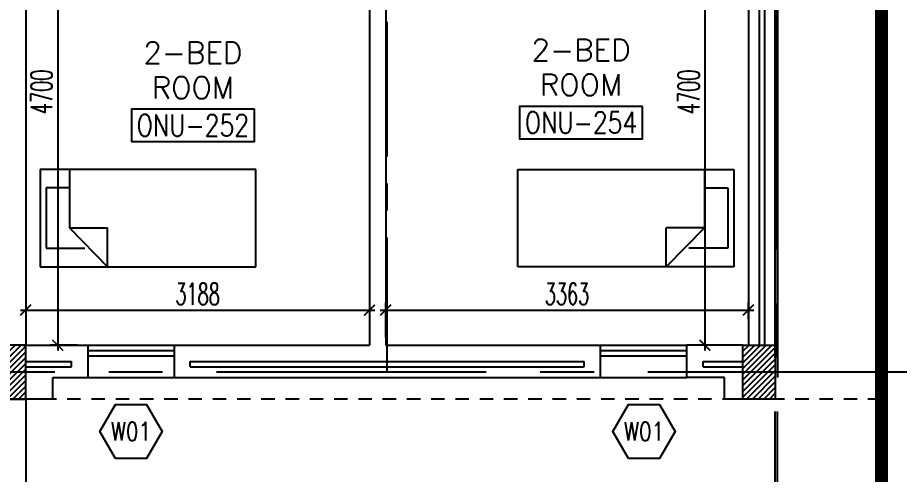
# Model space of a CAD drawing. Extents: x 88808.2 to 88899.2, y 39921.6 to 40001.1.
# Drawn here: x 88886.15 to 88894.32, y 39927.53 to 39931.77 of the extents above; entities that cross this region are included whole.
import ezdxf
from ezdxf.enums import TextEntityAlignment as Align

# ---------------------------------------------------------------- set-up
doc = ezdxf.new("R2010")
doc.units = 0
doc.header["$MEASUREMENT"] = 0
doc.header["$PDMODE"] = 34
for name, pattern in [('CENTER', [2, 1.25, -0.25, 0.25, -0.25]), ('CENTER2', [1.125, 0.75, -0.125, 0.125, -0.125]), ('CENTERX2', [4, 2.5, -0.5, 0.5, -0.5]), ('HIDDEN2', [0.1875, 0.125, -0.0625])]:
    doc.linetypes.add(name, pattern=pattern)
doc.layers.get('0').update_dxf_attribs({"linetype": 'CONTINUOUS'})
doc.layers.get('DEFPOINTS').update_dxf_attribs({"linetype": 'CONTINUOUS'})
for name, color, linetype in [('AXES', 11, 'CENTERX2'), ('AXES1', 11, 'CENTER'), ('COL', 2, 'CONTINUOUS'), ('DIM', 4, 'CONTINUOUS'), ('ELEV', 2, 'CONTINUOUS'), ('FIX', 3, 'CONTINUOUS'), ('FUR', 4, 'CONTINUOUS'), ('HAT', 8, 'CONTINUOUS'), ('HIDDEN', 9, 'HIDDEN2'), ('INSUL', 4, 'CONTINUOUS'), ('RM-BOX', 4, 'CONTINUOUS'), ('RM-NAME', 2, 'CONTINUOUS'), ('RM-NO', 2, 'CONTINUOUS'), ('ROOF', 7, 'CONTINUOUS'), ('WALL', 2, 'CONTINUOUS'), ('WIN', 3, 'CONTINUOUS'), ('WIN-BOX', 3, 'CONTINUOUS'), ('WIN-NO', 5, 'CONTINUOUS')]:
    doc.layers.add(name, color=color, linetype=linetype)
doc.styles.add('ROMANS', font='ROMANS.shx', dxfattribs={"width": 0.6})
doc.dimstyles.new('STANDARD in', dxfattribs={"dimtxt": 0.2, "dimasz": 0.1, "dimexe": 0.07, "dimexo": 0.07, "dimgap": 0.05, "dimtad": 1, "dimdec": 0, "dimlfac": 1000, "dimzin": 0, "dimdsep": 46, "dimtxsty": 'ROMANS', "dimblk": 'ARCHTICK', "dimcen": 0.05, "dimdle": 0.05, "dimclrd": 4, "dimclre": 4, "dimclrt": 2, "dimadec": 0, "dimazin": 0, "dimtfac": 1, "dimtdec": 0, "dimtmove": 2, "dimatfit": 3, "dimfxl": 0, "dimtolj": 1, "dimtzin": 0, "dimarcsym": 0})

# ---------------------------------------------------------------- blocks, each defined once
blk = doc.blocks.new('_ARCHTICK')
at = {"color": 0, "linetype": 'ByBlock', "const_width": 0.15}
blk.add_lwpolyline([(-0.5, -0.5), (0.5, 0.5)], dxfattribs=at)
blk = doc.blocks.new('*D198')
at = {"layer": 'DEFPOINTS', "color": 0, "linetype": 'Continuous'}
for p in [(88892.9203, 39929.0554), (88892.9203, 39928.9048), (88889.5578, 39928.7296)]:
    blk.add_point(p, dxfattribs=at)
at = {"layer": 'DIM', "color": 4, "linetype": 'Continuous', "lineweight": -2}
for p, q in [((88889.5078, 39929.0554), (88892.9703, 39929.0554)), ((88889.5578, 39928.7996), (88889.5578, 39929.1254)), ((88892.9203, 39928.9748), (88892.9203, 39929.1254))]:
    blk.add_line(p, q, dxfattribs=at)
at = {"layer": 'DIM', "color": 4, "linetype": 'Continuous', "lineweight": -2, "xscale": 0.1, "yscale": 0.1, "zscale": 0.1, "rotation": 180}
blk.add_blockref('_ARCHTICK', (88889.5578, 39929.0554), dxfattribs=at)
at = {"layer": 'DIM', "color": 4, "linetype": 'Continuous', "lineweight": -2, "xscale": 0.1, "yscale": 0.1, "zscale": 0.1}
blk.add_blockref('_ARCHTICK', (88892.9203, 39929.0554), dxfattribs=at)
at = {"layer": 'DIM', "color": 2, "linetype": 'Continuous', "insert": (88891.239, 39929.2054), "char_height": 0.2, "attachment_point": 5, "style": 'ROMANS'}
blk.add_mtext('\\A1;3363', dxfattribs=at)
blk = doc.blocks.new('*D197')
at = {"layer": 'DEFPOINTS', "color": 0, "linetype": 'Continuous'}
for p in [(88886.2203, 39929.2768), (88889.4078, 39929.2768), (88889.4078, 39929.0554)]:
    blk.add_point(p, dxfattribs=at)
at = {"layer": 'DIM', "color": 4, "linetype": 'Continuous', "lineweight": -2}
for p, q in [((88886.2203, 39929.2068), (88886.2203, 39928.9854)), ((88889.4078, 39929.2068), (88889.4078, 39928.9854)), ((88886.1703, 39929.0554), (88889.4578, 39929.0554))]:
    blk.add_line(p, q, dxfattribs=at)
at = {"layer": 'DIM', "color": 4, "linetype": 'Continuous', "lineweight": -2, "xscale": 0.1, "yscale": 0.1, "zscale": 0.1, "rotation": 180}
blk.add_blockref('_ARCHTICK', (88886.2203, 39929.0554), dxfattribs=at)
at = {"layer": 'DIM', "color": 4, "linetype": 'Continuous', "lineweight": -2, "xscale": 0.1, "yscale": 0.1, "zscale": 0.1}
blk.add_blockref('_ARCHTICK', (88889.4078, 39929.0554), dxfattribs=at)
at = {"layer": 'DIM', "color": 2, "linetype": 'Continuous', "insert": (88887.814, 39929.2054), "char_height": 0.2, "attachment_point": 5, "style": 'ROMANS'}
blk.add_mtext('\\A1;3188', dxfattribs=at)
blk = doc.blocks.new('*D465')
at = {"layer": 'DEFPOINTS', "color": 0, "linetype": 'Continuous'}
for p in [(88886.7415, 39933.4296), (88886.5168, 39928.7296), (88886.7704, 39928.7296)]:
    blk.add_point(p, dxfattribs=at)
at = {"layer": 'DIM', "color": 4, "linetype": 'Continuous', "lineweight": -2}
for p, q in [((88886.5168, 39933.4796), (88886.5168, 39928.6796)), ((88886.6715, 39933.4296), (88886.4468, 39933.4296)), ((88886.7004, 39928.7296), (88886.4468, 39928.7296))]:
    blk.add_line(p, q, dxfattribs=at)
at = {"layer": 'DIM', "color": 4, "linetype": 'Continuous', "lineweight": -2, "xscale": 0.1, "yscale": 0.1, "zscale": 0.1}
for p, rotation in [((88886.5168, 39933.4296), 90), ((88886.5168, 39928.7296), 270)]:
    blk.add_blockref('_ARCHTICK', p, dxfattribs=dict(at, rotation=rotation))
at = {"layer": 'DIM', "color": 2, "linetype": 'Continuous', "insert": (88886.3668, 39931.0796), "char_height": 0.2, "attachment_point": 5, "rotation": 90, "style": 'ROMANS'}
blk.add_mtext('\\A1;4700', dxfattribs=at)
blk = doc.blocks.new('RM1')
at = {"layer": 'RM-BOX'}
blk.add_lwpolyline([(569.9, -200), (-569.9, -200), (-569.9, -500), (569.9, -500)], close=True, dxfattribs=at)
at = {"layer": 'RM-NAME', "style": 'ROMANS'}
for tag, p in [('ROOMNAME1', (0, 323.8)), ('ROOMNAME2', (0, 0))]:
    blk.add_attdef(tag, text='', height=200, dxfattribs=at).set_placement(p, align=Align.MIDDLE)
at = {"layer": 'RM-NO', "style": 'ROMANS', "width": 0.8}
blk.add_attdef('ROOMNO', text='', height=200, dxfattribs=at).set_placement((0, -350), align=Align.MIDDLE)
blk = doc.blocks.new('AH20A')
at = {"layer": 'FUR'}
for p, q in [((0, 0.5), (0, -0.5)), ((1, 0.5), (0, 0.5)), ((0.1358, 0.5), (0.1358, -0.0987)), ((1, -0.5), (1, 0.5)), ((0.1358, 0.3112), (0.0277, 0.3112)), ((0.0277, 0.3112), (0.0277, -0.3087)), ((0.1358, -0.0987), (0.3125, -0.5)), ((0.1358, -0.0987), (0.3125, -0.0987)), ((0.3125, -0.5), (0.3125, -0.0987)), ((0.0277, -0.3087), (0.2076, -0.3087)), ((0, -0.5), (1, -0.5))]:
    blk.add_line(p, q, dxfattribs=at)
blk = doc.blocks.new('WW1')
at = {"layer": 'WIN-BOX'}
blk.add_lwpolyline([(144.3, -250), (288.7, 0), (144.3, 250), (-144.3, 250), (-288.7, 0), (-144.3, -250)], close=True, dxfattribs=at)
at = {"layer": 'WIN-NO', "style": 'ROMANS', "width": 0.8}
blk.add_attdef('W00', text='', height=170, dxfattribs=at).set_placement((0, 0), align=Align.MIDDLE)
blk = doc.blocks.new('*X34')
at = {"color": 0}
for p, q in [((203888.6, 118293.3), (204345, 118749.7)), ((203888.6, 118346.3), (204292, 118749.7)), ((203888.6, 118399.3), (204238.9, 118749.7)), ((203888.6, 118452.4), (204185.9, 118749.7)), ((203888.6, 118505.4), (204132.9, 118749.7)), ((203888.6, 118558.4), (204079.8, 118749.7)), ((203888.6, 118611.5), (204026.8, 118749.7)), ((203888.6, 118664.5), (203973.8, 118749.7)), ((203888.6, 118717.5), (203920.7, 118749.7)), ((203898, 118249.7), (204388.6, 118740.2)), ((203951.1, 118249.7), (204388.6, 118687.2)), ((204004.1, 118249.7), (204388.6, 118634.2)), ((204057.1, 118249.7), (204388.6, 118581.1)), ((204110.2, 118249.7), (204388.6, 118528.1)), ((204163.2, 118249.7), (204388.6, 118475.1)), ((204216.2, 118249.7), (204388.6, 118422)), ((204269.3, 118249.7), (204388.6, 118369)), ((204322.3, 118249.7), (204388.6, 118316)), ((204375.3, 118249.7), (204388.6, 118262.9))]:
    blk.add_line(p, q, dxfattribs=at)
blk = doc.blocks.new('*D466')
at = {"layer": 'DEFPOINTS', "color": 0, "linetype": 'Continuous'}
for p in [(88892.9203, 39933.4296), (88892.5178, 39928.7296), (88892.5953, 39928.7296)]:
    blk.add_point(p, dxfattribs=at)
at = {"layer": 'DIM', "color": 4, "linetype": 'Continuous', "lineweight": -2}
for p, q in [((88892.5178, 39933.4796), (88892.5178, 39928.6796)), ((88892.8503, 39933.4296), (88892.4478, 39933.4296)), ((88892.5253, 39928.7296), (88892.4478, 39928.7296))]:
    blk.add_line(p, q, dxfattribs=at)
at = {"layer": 'DIM', "color": 4, "linetype": 'Continuous', "lineweight": -2, "xscale": 0.1, "yscale": 0.1, "zscale": 0.1}
for p, rotation in [((88892.5178, 39933.4296), 90), ((88892.5178, 39928.7296), 270)]:
    blk.add_blockref('_ARCHTICK', p, dxfattribs=dict(at, rotation=rotation))
at = {"layer": 'DIM', "color": 2, "linetype": 'Continuous', "insert": (88892.3678, 39931.0796), "char_height": 0.2, "attachment_point": 5, "rotation": 90, "style": 'ROMANS'}
blk.add_mtext('\\A1;4700', dxfattribs=at)
blk = doc.blocks.new('C-300')
at = {"layer": 'HAT', "linetype": 'ByBlock', "ltscale": 0.3}
h = blk.add_hatch(dxfattribs=at)
h.set_pattern_fill('ANSI31', color=8, scale=300, style=0)
h.set_pattern_definition([(45, (-258496.182, -82361.005), (-26.5165043, 26.5165043), [])])
h.paths.add_polyline_path([(300, 500), (0, 500), (0, 250), (300, 250)])
h.paths.add_polyline_path([(300, 250), (0, 250), (0, 0), (300, 0)])
at = {"layer": 'COL'}
blk.add_lwpolyline([(0, 500), (300, 500), (300, 0), (0, 0)], close=True, dxfattribs=at)

msp = doc.modelspace()

# ---------------------------------------------------------------- linework, layer by layer
at = {"layer": 'AXES'}
for p, q in [((88893.1703, 39921.6153), (88893.1703, 40000.0779)), ((88893.1903, 39921.6153), (88893.1903, 40000.0779)), ((88898.4894, 39928.4796), (88876.9991, 39928.4796))]:
    msp.add_line(p, q, dxfattribs=at)
at = {"layer": 'AXES1'}
msp.add_line((88889.5703, 39928.4796), (88889.5703, 39987.2996), dxfattribs=at)
at = {"layer": 'COL'}
msp.add_lwpolyline([(88885.7203, 39928.7296), (88885.7203, 39928.2296), (88886.2203, 39928.2296), (88886.2203, 39928.7296)], close=True, dxfattribs=at)
at = {"layer": 'ELEV', "linetype": 'CENTER2', "const_width": 0.12}
msp.add_lwpolyline([(88894.1545, 39926.0796), (88894.1545, 39989.6996)], dxfattribs=at)
at = {"layer": 'HIDDEN'}
msp.add_line((88894.1545, 39928.2296), (88861.0703, 39928.2296), dxfattribs=at)
at = {"layer": 'INSUL'}
for p, q in [((88893.0203, 39935.2796), (88893.0203, 39928.7296)), ((88893.0703, 39935.2796), (88893.0703, 39928.7296)), ((88893.0203, 39933.9296), (88893.0203, 39928.7296)), ((88893.0703, 39933.9296), (88893.0703, 39928.7296)), ((88886.2203, 39928.5796), (88886.6458, 39928.5796)), ((88886.6458, 39928.5296), (88886.6458, 39928.5796)), ((88887.7458, 39928.5796), (88891.3991, 39928.5796)), ((88887.7458, 39928.5296), (88887.7458, 39928.5796)), ((88891.3991, 39928.5296), (88891.3991, 39928.5796)), ((88892.5024, 39928.5796), (88892.8703, 39928.5796)), ((88892.5024, 39928.5296), (88892.5024, 39928.5796)), ((88886.2203, 39928.5296), (88886.6458, 39928.5296)), ((88887.7458, 39928.5296), (88891.3991, 39928.5296)), ((88892.5024, 39928.5296), (88892.8703, 39928.5296))]:
    msp.add_line(p, q, dxfattribs=at)
at = {"layer": 'ROOF', "color": 9}
msp.add_line((88893.1903, 39936.0796), (88893.1903, 39928.4296), dxfattribs=at)
at = {"layer": 'ROOF'}
msp.add_line((88893.1903, 39936.0796), (88893.1903, 39928.4296), dxfattribs=at)
at = {"layer": 'WALL'}
for p, q in [((88889.4078, 39935.3796), (88889.4078, 39928.7296)), ((88889.5578, 39935.3796), (88889.5578, 39928.7296)), ((88893.1703, 39928.7296), (88893.1703, 39935.3296)), ((88893.1703, 39928.7296), (88893.1703, 39935.3296)), ((88893.1703, 39934.0796), (88893.1703, 39928.7296)), ((88893.1703, 39934.0796), (88893.1703, 39928.7296)), ((88886.2203, 39933.4296), (88886.2203, 39928.7296)), ((88886.1902, 39928.7296), (88886.7991, 39928.7296)), ((88886.7991, 39928.4296), (88886.7991, 39928.7296)), ((88887.5991, 39928.7296), (88889.4078, 39928.7296)), ((88887.5991, 39928.4296), (88887.5991, 39928.7296)), ((88889.5578, 39928.7296), (88891.5491, 39928.7296)), ((88891.5491, 39928.4296), (88891.5491, 39928.7296)), ((88892.3491, 39928.4296), (88892.3491, 39928.7296)), ((88892.8703, 39928.7296), (88892.3491, 39928.7296)), ((88886.4703, 39928.4296), (88886.7991, 39928.4296)), ((88886.4703, 39928.2296), (88886.4703, 39928.4296)), ((88887.5991, 39928.4296), (88891.5491, 39928.4296)), ((88892.6991, 39928.4296), (88892.3491, 39928.4296)), ((88892.6991, 39928.2296), (88892.6991, 39928.4296)), ((88886.4703, 39928.2296), (88885.4703, 39928.2296)), ((88886.2203, 39928.2296), (88886.2203, 39921.6153)), ((88892.8703, 39928.2296), (88892.6991, 39928.2296))]:
    msp.add_line(p, q, dxfattribs=at)
at = {"layer": 'WALL', "linetype": 'ByBlock'}
for p, q in [((88893.1703, 39935.3296), (88893.1703, 39928.4296)), ((88892.9203, 39933.4296), (88892.9203, 39928.7296))]:
    msp.add_line(p, q, dxfattribs=at)
at = {"layer": 'WIN'}
for p, q in [((88886.7991, 39928.7296), (88887.5991, 39928.7296)), ((88891.5491, 39928.7296), (88892.3491, 39928.7296)), ((88886.7991, 39928.6796), (88887.5991, 39928.6796)), ((88891.5491, 39928.6796), (88892.3491, 39928.6796)), ((88886.7991, 39928.6296), (88887.5991, 39928.6296)), ((88891.5491, 39928.6296), (88892.3491, 39928.6296)), ((88886.7991, 39928.4296), (88887.5991, 39928.4296)), ((88891.5491, 39928.4296), (88892.3491, 39928.4296))]:
    msp.add_line(p, q, dxfattribs=at)

# ---------------------------------------------------------------- block references
at = {"layer": 'COL', "color": 62, "linetype": 'Continuous', "xscale": 0.001, "yscale": 0.001, "zscale": 0.001}
msp.add_blockref('C-300', (88892.8703, 39928.2296), dxfattribs=at)
at = {"layer": 'FIX', "yscale": 0.8999999999999998, "zscale": 2}
for p, xscale in [((88886.3543, 39929.9076), 2), ((88892.7843, 39929.9076), -2)]:
    msp.add_blockref('AH20A', p, dxfattribs=dict(at, xscale=xscale))
at = {"layer": 'HAT', "xscale": 0.001, "yscale": 0.001, "zscale": 0.001}
msp.add_blockref('*X34', (88681.8317, 39809.9799), dxfattribs=at)
at = {"layer": 'RM-NO', "xscale": 0.001, "yscale": 0.001, "zscale": 0.001}
for p, values in [((88887.7701, 39931.1185), {'ROOMNO': 'ONU-252', 'ROOMNAME2': 'ROOM', 'ROOMNAME1': '2-BED'}), ((88891.3688, 39931.1447), {'ROOMNO': 'ONU-254', 'ROOMNAME2': 'ROOM', 'ROOMNAME1': '2-BED'})]:
    msp.add_blockref('RM1', p, dxfattribs=at).add_auto_attribs(values)
at = {"layer": 'WIN-NO'}
ref = msp.add_blockref('WW1', (88887.1958, 39927.9296), dxfattribs=dict(at, xscale=-0.001, yscale=0.001, zscale=0.001))
ref.add_attrib('W00', 'W01', dxfattribs={"height": 0.17, "style": 'ROMANS', "width": 0.8}).set_placement((88887.1958, 39927.9296), align=Align.MIDDLE)
ref = msp.add_blockref('WW1', (88891.9529, 39927.9296), dxfattribs=dict(at, xscale=-0.001, yscale=0.001, zscale=0.001))
ref.add_attrib('W00', 'W01', dxfattribs={"height": 0.17, "style": 'ROMANS', "width": 0.8}).set_placement((88891.9529, 39927.9296), align=Align.MIDDLE)

# ---------------------------------------------------------------- dimensions: what is measured, and where the dimension line sits
at = {"layer": 'DIM', "color": 0, "linetype": 'Continuous'}
for base, p1, p2, picture, middle in [((88886.5168, 39928.7296), (88886.7415, 39933.4296), (88886.7704, 39928.7296), '*D465', (88886.3668, 39931.0796)), ((88892.5178, 39928.7296), (88892.9203, 39933.4296), (88892.5953, 39928.7296), '*D466', (88892.3678, 39931.0796))]:
    dim = msp.add_linear_dim(base=base, p1=p1, p2=p2, angle=90, dimstyle='STANDARD in', dxfattribs=at)
    dim.commit()
    dim.dimension.update_dxf_attribs({"geometry": picture, "text_midpoint": middle})
for base, p1, p2, picture, middle in [((88889.4077584497, 39929.0554152952), (88886.2202584497, 39929.2767793354), (88889.4077584497, 39929.2767793354), '*D197', (88887.8140084497, 39929.2054152952)), ((88892.9202584497, 39929.0554152952), (88889.5577584498, 39928.7295624405), (88892.9202584497, 39928.9047742364), '*D198', (88891.2390084497, 39929.2054152952))]:
    dim = msp.add_linear_dim(base=base, p1=p1, p2=p2, dimstyle='STANDARD in', dxfattribs=at)
    dim.commit()
    dim.dimension.update_dxf_attribs({"geometry": picture, "text_midpoint": middle})

doc.saveas('drawing.dxf')
